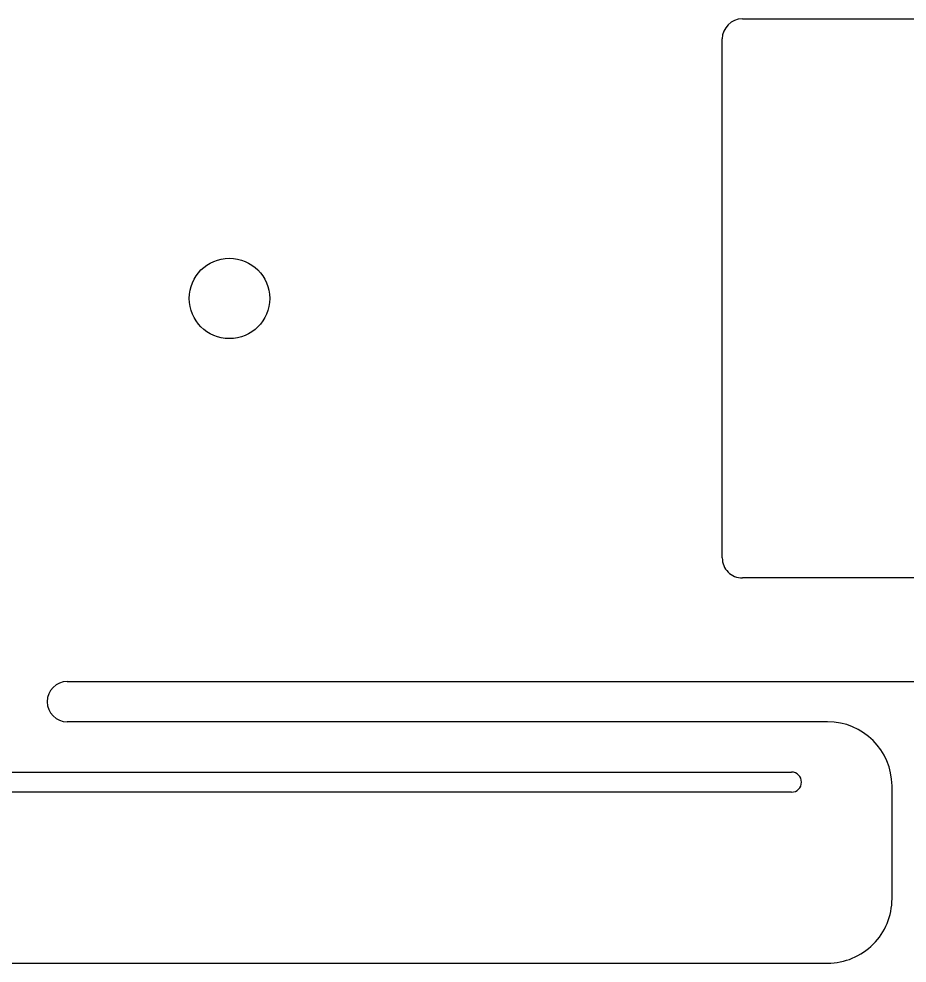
# Model space of a CAD drawing. Header units: millimetres. Extents: x -10 to 276, y -93 to 17.
# Drawn here: x 166.22 to 188.3, y -92.72 to -69.25 of the extents above; entities that cross this region are included whole.
import ezdxf

# ---------------------------------------------------------------- set-up
doc = ezdxf.new("R2010")
doc.units = ezdxf.units.MM
doc.layers.add('BLACK', color=7, linetype='CONTINUOUS')
doc.layers.add('Edge.Cuts', color=53, linetype='CONTINUOUS')

msp = doc.modelspace()

# ---------------------------------------------------------------- linework, layer by layer
at = {"layer": 'BLACK', "linetype": 'Continuous'}
for p, q in [((167.4201, -85.725), (196.359025, -85.725)), ((186.3201, -86.725), (167.4201, -86.725)), ((140.4201, -87.975), (185.4201, -87.975)), ((185.4201, -88.475), (140.4201, -88.475)), ((187.920082, -91.125), (187.920082, -88.317203)), ((139.5201, -92.725), (186.320082, -92.725))]:
    msp.add_line(p, q, dxfattribs=at)
at = {"layer": 'BLACK'}
for centre, radius, start, end in [((167.4201, -86.225), 0.5, 90, 270), ((186.3201, -88.325), 1.6, 0.2792104, 90), ((185.4201, -88.225), 0.25, 270, 90), ((186.3201, -91.125), 1.599982, 269.9993554, 0)]:
    msp.add_arc(centre, radius, start, end, dxfattribs=at)
at = {"layer": 'Edge.Cuts', "linetype": 'CONTINUOUS'}
for p, q in [((184.2, -69.25), (196.8, -69.25)), ((183.7, -82.65), (183.7, -69.75)), ((196.8, -83.15), (184.2, -83.15))]:
    msp.add_line(p, q, dxfattribs=at)
at = {"layer": 'Edge.Cuts'}
msp.add_circle((171.45, -76.2), 1, dxfattribs=at)
for centre, radius, start, end in [((184.200022, -69.750041), 0.500022, 90.0025208, 179.9953019), ((184.200022, -82.650041), 0.499959, -180.0046981, -90.0025212)]:
    msp.add_arc(centre, radius, start, end, dxfattribs=at)

doc.saveas('drawing.dxf')
